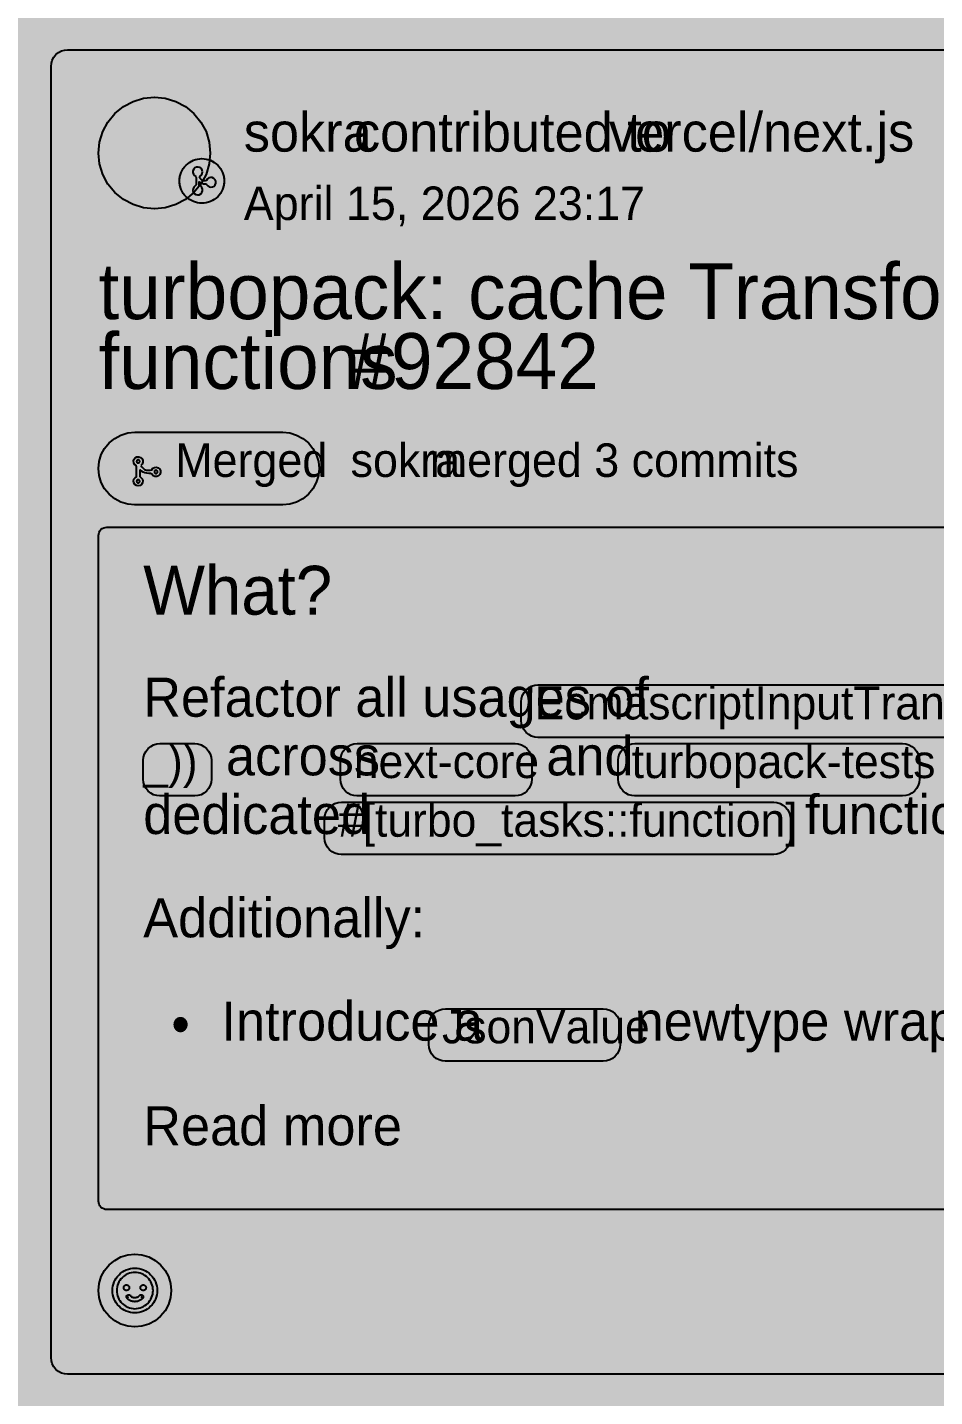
# Model space of a CAD drawing. Extents: x 0 to 2255, y 1 to 8699.
# Drawn here: x 335.5 to 660.3, y 4122.6 to 4613 of the extents above; entities that cross this region are included whole.
import ezdxf

# ---------------------------------------------------------------- set-up
doc = ezdxf.new("R2010")
doc.units = 0

msp = doc.modelspace()

# ---------------------------------------------------------------- hatches: boundary and pattern name
at = {"true_color": 0x0d1117}
for points in [[(0, 8699), (1280, 8699), (1280, 0.77), (0, 0.77)], [(0, 8635), (1280, 8635), (1280, 0.77), (0, 0.77)], [(350, 4604.97), (998.03, 4604.97), (998.03, 4604.97), (999.2, 4604.85), (1000.33, 4604.51), (1001.37, 4603.96), (1002.28, 4603.21), (1003.02, 4602.3), (1003.58, 4601.26), (1003.92, 4600.14), (1004.03, 4598.97), (1004.03, 4136.58), (1004.03, 4136.58), (1003.92, 4135.41), (1003.58, 4134.29), (1003.02, 4133.25), (1002.28, 4132.34), (1001.37, 4131.59), (1000.33, 4131.04), (999.2, 4130.7), (998.03, 4130.58), (350, 4130.58), (350, 4130.58), (348.83, 4130.7), (347.7, 4131.04), (346.67, 4131.59), (345.76, 4132.34), (345.01, 4133.25), (344.46, 4134.29), (344.12, 4135.41), (344, 4136.58), (344, 4598.97), (344, 4598.97), (344.12, 4600.14), (344.46, 4601.26), (345.01, 4602.3), (345.76, 4603.21), (346.67, 4603.96), (347.7, 4604.51), (348.83, 4604.85), (350, 4604.97)], [(398, 4565.97), (398, 4565.97), (398, 4565.97), (399.56, 4565.81), (401.06, 4565.36), (402.44, 4564.62), (403.66, 4563.62), (404.65, 4562.41), (405.39, 4561.03), (405.85, 4559.53), (406, 4557.97), (406, 4557.97), (406, 4557.97), (405.85, 4556.41), (405.39, 4554.91), (404.65, 4553.52), (403.66, 4552.31), (402.44, 4551.32), (401.06, 4550.58), (399.56, 4550.12), (398, 4549.97), (398, 4549.97), (398, 4549.97), (396.44, 4550.12), (394.94, 4550.58), (393.56, 4551.32), (392.34, 4552.31), (391.35, 4553.52), (390.61, 4554.91), (390.15, 4556.41), (390, 4557.97), (390, 4557.97), (390, 4557.97), (390.15, 4559.53), (390.61, 4561.03), (391.35, 4562.41), (392.34, 4563.62), (393.56, 4564.62), (394.94, 4565.36), (396.44, 4565.81), (398, 4565.97)]]:
    msp.add_hatch(color=256, dxfattribs=at).paths.add_polyline_path(points, flags=0)
at = {"true_color": 0x010409}
msp.add_hatch(color=256, dxfattribs=at).paths.add_polyline_path([(0, 8635), (1280, 8635), (1280, 0.77), (0, 0.77)], flags=0)
at = {"true_color": 0xffffff}
msp.add_hatch(color=256, dxfattribs=at).paths.add_polyline_path([(381, 4587.97), (381, 4587.97), (381, 4587.97), (384.9, 4587.58), (388.65, 4586.44), (392.11, 4584.6), (395.14, 4582.11), (397.63, 4579.08), (399.48, 4575.62), (400.62, 4571.87), (401, 4567.97), (401, 4567.97), (401, 4567.97), (400.62, 4564.06), (399.48, 4560.31), (397.63, 4556.86), (395.14, 4553.82), (392.11, 4551.34), (388.65, 4549.49), (384.9, 4548.35), (381, 4547.97), (381, 4547.97), (381, 4547.97), (377.1, 4548.35), (373.35, 4549.49), (369.89, 4551.34), (366.86, 4553.82), (364.37, 4556.86), (362.52, 4560.31), (361.38, 4564.06), (361, 4567.97), (361, 4567.97), (361, 4567.97), (361.38, 4571.87), (362.52, 4575.62), (364.37, 4579.08), (366.86, 4582.11), (369.89, 4584.6), (373.35, 4586.44), (377.1, 4587.58), (381, 4587.97)], flags=0)
at = {"true_color": 0xab7df8}
h = msp.add_hatch(color=256, dxfattribs=at)
h.paths.add_polyline_path([(398, 4549.97), (397.22, 4550), (396.44, 4550.12), (395.68, 4550.31), (394.94, 4550.57), (394.23, 4550.91), (393.56, 4551.31), (392.92, 4551.78), (392.34, 4552.31), (391.82, 4552.89), (391.35, 4553.52), (390.94, 4554.2), (390.61, 4554.9), (390.34, 4555.64), (390.15, 4556.41), (390.04, 4557.18), (390, 4557.97), (390.04, 4558.75), (390.15, 4559.53), (390.34, 4560.29), (390.61, 4561.03), (390.94, 4561.74), (391.35, 4562.41), (391.82, 4563.04), (392.34, 4563.62), (392.92, 4564.15), (393.56, 4564.62), (394.23, 4565.02), (394.94, 4565.36), (395.68, 4565.62), (396.44, 4565.81), (397.22, 4565.93), (398, 4565.97), (398.78, 4565.93), (399.56, 4565.81), (400.32, 4565.62), (401.06, 4565.36), (401.77, 4565.02), (402.44, 4564.62), (403.08, 4564.15), (403.66, 4563.62), (404.18, 4563.04), (404.65, 4562.41), (405.06, 4561.74), (405.39, 4561.03), (405.66, 4560.29), (405.85, 4559.53), (405.96, 4558.75), (406, 4557.97), (405.96, 4557.18), (405.85, 4556.41), (405.66, 4555.64), (405.39, 4554.9), (405.06, 4554.2), (404.65, 4553.52), (404.18, 4552.89), (403.66, 4552.31), (403.08, 4551.78), (402.44, 4551.31), (401.77, 4550.91), (401.06, 4550.57), (400.32, 4550.31), (399.56, 4550.12), (398.78, 4550), (398, 4549.97)], flags=0)
h.paths.add_polyline_path([(398.25, 4561.22), (398.14, 4561.84), (397.81, 4562.37), (397.32, 4562.76), (396.72, 4562.95), (396.09, 4562.92), (395.52, 4562.66), (395.07, 4562.22), (394.81, 4561.65), (394.76, 4561.03), (394.94, 4560.42), (395.32, 4559.92), (395.85, 4559.59), (396, 4559.06), (396, 4558.43), (396, 4557.8), (396, 4557.17), (396, 4556.54), (395.56, 4556.19), (395.1, 4555.76), (394.82, 4555.2), (394.76, 4554.57), (394.92, 4553.97), (395.29, 4553.46), (395.81, 4553.11), (396.42, 4552.97), (397.04, 4553.05), (397.6, 4553.35), (398.01, 4553.83), (398.22, 4554.42), (398.22, 4555.05), (397.99, 4555.63), (397.57, 4556.1), (397.01, 4556.39), (397, 4557.01), (397, 4557.64), (397.44, 4557.41), (398.01, 4557.14), (398.62, 4556.99), (399.25, 4556.97), (399.69, 4556.68), (400.07, 4556.18), (400.6, 4555.84), (401.21, 4555.72), (401.83, 4555.82), (402.38, 4556.13), (402.78, 4556.62), (402.98, 4557.21), (402.96, 4557.84), (402.72, 4558.42), (402.29, 4558.88), (401.72, 4559.15), (401.1, 4559.21), (400.49, 4559.04), (399.98, 4558.67), (399.64, 4558.15), (399.13, 4557.97), (398.51, 4558.03), (397.93, 4558.28), (397.46, 4558.69), (397.14, 4559.24), (397.32, 4559.67), (397.81, 4560.06), (398.14, 4560.6), (398.25, 4561.22)], flags=0)
at = {"true_color": 0x8957e5}
msp.add_hatch(color=256, dxfattribs=at).paths.add_polyline_path([(374, 4467.97), (426.93, 4467.97), (426.93, 4467.97), (429.47, 4467.72), (431.91, 4466.98), (434.16, 4465.78), (436.13, 4464.16), (437.74, 4462.19), (438.94, 4459.94), (439.68, 4457.5), (439.93, 4454.97), (439.93, 4454.97), (439.93, 4454.97), (439.68, 4452.43), (438.94, 4449.99), (437.74, 4447.74), (436.13, 4445.77), (434.16, 4444.16), (431.91, 4442.96), (429.47, 4442.22), (426.93, 4441.97), (374, 4441.97), (374, 4441.97), (371.46, 4442.22), (369.03, 4442.96), (366.78, 4444.16), (364.81, 4445.77), (363.19, 4447.74), (361.99, 4449.99), (361.25, 4452.43), (361, 4454.97), (361, 4454.97), (361, 4454.97), (361.25, 4457.5), (361.99, 4459.94), (363.19, 4462.19), (364.81, 4464.16), (366.78, 4465.78), (369.03, 4466.98), (371.46, 4467.72), (374, 4467.97)], flags=0)
at = {"true_color": 0xffffff}
h = msp.add_hatch(color=256, dxfattribs=at)
h.paths.add_polyline_path([(376.09, 4456.1), (376.46, 4455.53), (376.94, 4455.05), (377.51, 4454.68), (378.15, 4454.44), (378.83, 4454.34), (379.51, 4454.34), (380.06, 4454.55), (380.48, 4455.08), (381.08, 4455.4), (381.76, 4455.46), (382.4, 4455.24), (382.91, 4454.79), (383.2, 4454.18), (383.23, 4453.5), (382.98, 4452.87), (382.51, 4452.38), (381.88, 4452.12), (381.2, 4452.13), (380.58, 4452.4), (380.12, 4452.9), (379.64, 4453.22), (378.95, 4453.22), (378.27, 4453.27), (377.61, 4453.43), (376.98, 4453.69), (376.4, 4454.04), (375.88, 4454.49), (375.75, 4454.13), (375.75, 4453.44), (375.75, 4452.76), (375.75, 4452.08), (376.27, 4451.7), (376.69, 4451.17), (376.87, 4450.51), (376.78, 4449.84), (376.43, 4449.26), (375.87, 4448.86), (375.21, 4448.72), (374.54, 4448.85), (373.98, 4449.23), (373.61, 4449.8), (373.5, 4450.47), (373.66, 4451.13), (374.07, 4451.67), (374.62, 4452.03), (374.62, 4452.71), (374.62, 4453.4), (374.62, 4454.08), (374.62, 4454.76), (374.62, 4455.45), (374.45, 4456.01), (373.91, 4456.43), (373.58, 4457.02), (373.51, 4457.7), (373.71, 4458.34), (374.15, 4458.86), (374.76, 4459.16), (375.44, 4459.2), (376.08, 4458.96), (376.57, 4458.5), (376.84, 4457.88), (376.84, 4457.2), (376.58, 4456.57), (376.09, 4456.1)], flags=0)
h.paths.add_polyline_path([(375.19, 4449.84), (375.24, 4449.84), (375.3, 4449.85), (375.35, 4449.87), (375.4, 4449.88), (375.45, 4449.91), (375.5, 4449.94), (375.54, 4449.97), (375.59, 4450.01), (375.62, 4450.05), (375.66, 4450.09), (375.68, 4450.14), (375.71, 4450.19), (375.73, 4450.24), (375.74, 4450.29), (375.75, 4450.35), (375.75, 4450.4), (375.75, 4450.46), (375.74, 4450.51), (375.73, 4450.57), (375.71, 4450.62), (375.68, 4450.67), (375.66, 4450.72), (375.62, 4450.76), (375.59, 4450.8), (375.54, 4450.84), (375.5, 4450.87), (375.45, 4450.9), (375.4, 4450.92), (375.35, 4450.94), (375.3, 4450.96), (375.24, 4450.96), (375.19, 4450.97), (375.13, 4450.96), (375.08, 4450.96), (375.02, 4450.94), (374.97, 4450.92), (374.92, 4450.9), (374.88, 4450.87), (374.83, 4450.84), (374.79, 4450.8), (374.75, 4450.76), (374.72, 4450.72), (374.69, 4450.67), (374.67, 4450.62), (374.65, 4450.57), (374.64, 4450.51), (374.63, 4450.46), (374.62, 4450.4), (374.63, 4450.35), (374.64, 4450.29), (374.65, 4450.24), (374.67, 4450.19), (374.69, 4450.14), (374.72, 4450.09), (374.75, 4450.05), (374.79, 4450.01), (374.83, 4449.97), (374.88, 4449.94), (374.92, 4449.91), (374.97, 4449.88), (375.02, 4449.87), (375.08, 4449.85), (375.13, 4449.84), (375.19, 4449.84)], flags=0)
h.paths.add_polyline_path([(381.56, 4453.22), (381.62, 4453.22), (381.67, 4453.23), (381.73, 4453.24), (381.78, 4453.26), (381.83, 4453.28), (381.87, 4453.31), (381.92, 4453.34), (381.96, 4453.38), (382, 4453.42), (382.03, 4453.47), (382.06, 4453.51), (382.08, 4453.56), (382.1, 4453.62), (382.11, 4453.67), (382.12, 4453.72), (382.12, 4453.78), (382.12, 4453.83), (382.11, 4453.89), (382.1, 4453.94), (382.08, 4453.99), (382.06, 4454.04), (382.03, 4454.09), (382, 4454.14), (381.96, 4454.18), (381.92, 4454.21), (381.87, 4454.25), (381.83, 4454.28), (381.78, 4454.3), (381.73, 4454.32), (381.67, 4454.33), (381.62, 4454.34), (381.56, 4454.34), (381.51, 4454.34), (381.45, 4454.33), (381.4, 4454.32), (381.35, 4454.3), (381.3, 4454.28), (381.25, 4454.25), (381.21, 4454.21), (381.16, 4454.18), (381.13, 4454.14), (381.09, 4454.09), (381.07, 4454.04), (381.04, 4453.99), (381.02, 4453.94), (381.01, 4453.89), (381, 4453.83), (381, 4453.78), (381, 4453.72), (381.01, 4453.67), (381.02, 4453.62), (381.04, 4453.56), (381.07, 4453.51), (381.09, 4453.47), (381.13, 4453.42), (381.16, 4453.38), (381.21, 4453.34), (381.25, 4453.31), (381.3, 4453.28), (381.35, 4453.26), (381.4, 4453.24), (381.45, 4453.23), (381.51, 4453.22), (381.56, 4453.22)], flags=0)
h.paths.add_polyline_path([(375.75, 4457.53), (375.75, 4457.58), (375.74, 4457.64), (375.73, 4457.69), (375.71, 4457.74), (375.68, 4457.79), (375.65, 4457.84), (375.62, 4457.89), (375.58, 4457.93), (375.54, 4457.96), (375.5, 4458), (375.45, 4458.02), (375.4, 4458.05), (375.35, 4458.07), (375.3, 4458.08), (375.24, 4458.09), (375.19, 4458.09), (375.13, 4458.09), (375.08, 4458.08), (375.02, 4458.07), (374.97, 4458.05), (374.92, 4458.02), (374.87, 4457.99), (374.83, 4457.96), (374.79, 4457.92), (374.75, 4457.88), (374.72, 4457.84), (374.69, 4457.79), (374.67, 4457.74), (374.65, 4457.69), (374.64, 4457.64), (374.63, 4457.58), (374.62, 4457.53), (374.63, 4457.47), (374.64, 4457.42), (374.65, 4457.36), (374.67, 4457.31), (374.69, 4457.26), (374.72, 4457.21), (374.75, 4457.17), (374.79, 4457.13), (374.83, 4457.09), (374.88, 4457.06), (374.92, 4457.03), (374.97, 4457.01), (375.03, 4456.99), (375.08, 4456.98), (375.13, 4456.97), (375.19, 4456.97), (375.24, 4456.97), (375.3, 4456.98), (375.35, 4456.99), (375.4, 4457.01), (375.45, 4457.03), (375.5, 4457.06), (375.55, 4457.09), (375.59, 4457.13), (375.62, 4457.17), (375.66, 4457.22), (375.68, 4457.26), (375.71, 4457.31), (375.73, 4457.37), (375.74, 4457.42), (375.75, 4457.47), (375.75, 4457.53)], flags=0)
at = {"true_color": 0x151b23}
for points in [[(364, 4433.97), (984.03, 4433.97), (984.03, 4433.97), (984.62, 4433.91), (985.18, 4433.74), (985.7, 4433.46), (986.15, 4433.09), (986.53, 4432.63), (986.8, 4432.11), (986.98, 4431.55), (987.03, 4430.97), (987.03, 4192.58), (987.03, 4192.58), (986.98, 4192), (986.8, 4191.44), (986.53, 4190.92), (986.15, 4190.46), (985.7, 4190.09), (985.18, 4189.81), (984.62, 4189.64), (984.03, 4189.58), (364, 4189.58), (364, 4189.58), (363.41, 4189.64), (362.85, 4189.81), (362.33, 4190.09), (361.88, 4190.46), (361.51, 4190.92), (361.23, 4191.44), (361.06, 4192), (361, 4192.58), (361, 4430.97), (361, 4430.97), (361.06, 4431.55), (361.23, 4432.11), (361.51, 4432.63), (361.88, 4433.09), (362.33, 4433.46), (362.85, 4433.74), (363.41, 4433.91), (364, 4433.97)], [(374, 4173.58), (374, 4173.58), (374, 4173.58), (376.54, 4173.33), (378.97, 4172.59), (381.22, 4171.39), (383.19, 4169.78), (384.81, 4167.81), (386.01, 4165.56), (386.75, 4163.12), (387, 4160.58), (387, 4160.58), (387, 4160.58), (386.75, 4158.05), (386.01, 4155.61), (384.81, 4153.36), (383.19, 4151.39), (381.22, 4149.77), (378.97, 4148.57), (376.54, 4147.83), (374, 4147.58), (374, 4147.58), (374, 4147.58), (371.46, 4147.83), (369.03, 4148.57), (366.78, 4149.77), (364.81, 4151.39), (363.19, 4153.36), (361.99, 4155.61), (361.25, 4158.05), (361, 4160.58), (361, 4160.58), (361, 4160.58), (361.25, 4163.12), (361.99, 4165.56), (363.19, 4167.81), (364.81, 4169.78), (366.78, 4171.39), (369.03, 4172.59), (371.46, 4173.33), (374, 4173.58)]]:
    msp.add_hatch(color=256, dxfattribs=at).paths.add_polyline_path(points, flags=0)
at = {"true_color": 0x656c76}
for points in [[(518.33, 4377.47), (949.95, 4377.47), (949.95, 4377.47), (951.12, 4377.35), (952.25, 4377.01), (953.28, 4376.46), (954.19, 4375.71), (954.94, 4374.8), (955.49, 4373.76), (955.83, 4372.64), (955.95, 4371.47), (955.95, 4364.7), (955.95, 4364.7), (955.83, 4363.53), (955.49, 4362.4), (954.94, 4361.37), (954.19, 4360.46), (953.28, 4359.71), (952.25, 4359.16), (951.12, 4358.82), (949.95, 4358.7), (518.33, 4358.7), (518.33, 4358.7), (517.16, 4358.82), (516.04, 4359.16), (515, 4359.71), (514.09, 4360.46), (513.34, 4361.37), (512.79, 4362.4), (512.45, 4363.53), (512.33, 4364.7), (512.33, 4371.47), (512.33, 4371.47), (512.45, 4372.64), (512.79, 4373.76), (513.34, 4374.8), (514.09, 4375.71), (515, 4376.46), (516.04, 4377.01), (517.16, 4377.35), (518.33, 4377.47)], [(383, 4356.47), (395.42, 4356.47), (395.42, 4356.47), (396.59, 4356.35), (397.71, 4356.01), (398.75, 4355.46), (399.66, 4354.71), (400.41, 4353.8), (400.96, 4352.76), (401.3, 4351.64), (401.42, 4350.47), (401.42, 4343.7), (401.42, 4343.7), (401.3, 4342.53), (400.96, 4341.4), (400.41, 4340.37), (399.66, 4339.46), (398.75, 4338.71), (397.71, 4338.16), (396.59, 4337.82), (395.42, 4337.7), (383, 4337.7), (383, 4337.7), (381.83, 4337.82), (380.7, 4338.16), (379.67, 4338.71), (378.76, 4339.46), (378.01, 4340.37), (377.46, 4341.4), (377.12, 4342.53), (377, 4343.7), (377, 4350.47), (377, 4350.47), (377.12, 4351.64), (377.46, 4352.76), (378.01, 4353.8), (378.76, 4354.71), (379.67, 4355.46), (380.7, 4356.01), (381.83, 4356.35), (383, 4356.47)], [(453.6, 4356.47), (510.08, 4356.47), (510.08, 4356.47), (511.25, 4356.35), (512.38, 4356.01), (513.42, 4355.46), (514.33, 4354.71), (515.07, 4353.8), (515.63, 4352.76), (515.97, 4351.64), (516.08, 4350.47), (516.08, 4343.7), (516.08, 4343.7), (515.97, 4342.53), (515.63, 4341.4), (515.07, 4340.37), (514.33, 4339.46), (513.42, 4338.71), (512.38, 4338.16), (511.25, 4337.82), (510.08, 4337.7), (453.6, 4337.7), (453.6, 4337.7), (452.43, 4337.82), (451.3, 4338.16), (450.27, 4338.71), (449.36, 4339.46), (448.61, 4340.37), (448.06, 4341.4), (447.72, 4342.53), (447.6, 4343.7), (447.6, 4350.47), (447.6, 4350.47), (447.72, 4351.64), (448.06, 4352.76), (448.61, 4353.8), (449.36, 4354.71), (450.27, 4355.46), (451.3, 4356.01), (452.43, 4356.35), (453.6, 4356.47)], [(553.03, 4356.47), (648.82, 4356.47), (648.82, 4356.47), (649.99, 4356.35), (651.11, 4356.01), (652.15, 4355.46), (653.06, 4354.71), (653.81, 4353.8), (654.36, 4352.76), (654.7, 4351.64), (654.82, 4350.47), (654.82, 4343.7), (654.82, 4343.7), (654.7, 4342.53), (654.36, 4341.4), (653.81, 4340.37), (653.06, 4339.46), (652.15, 4338.71), (651.11, 4338.16), (649.99, 4337.82), (648.82, 4337.7), (553.03, 4337.7), (553.03, 4337.7), (551.86, 4337.82), (550.74, 4338.16), (549.7, 4338.71), (548.79, 4339.46), (548.04, 4340.37), (547.49, 4341.4), (547.15, 4342.53), (547.03, 4343.7), (547.03, 4350.47), (547.03, 4350.47), (547.15, 4351.64), (547.49, 4352.76), (548.04, 4353.8), (548.79, 4354.71), (549.7, 4355.46), (550.74, 4356.01), (551.86, 4356.35), (553.03, 4356.47)], [(447.93, 4335.47), (602.67, 4335.47), (602.67, 4335.47), (603.84, 4335.35), (604.96, 4335.01), (606, 4334.46), (606.91, 4333.71), (607.66, 4332.8), (608.21, 4331.76), (608.55, 4330.64), (608.67, 4329.47), (608.67, 4322.7), (608.67, 4322.7), (608.55, 4321.53), (608.21, 4320.4), (607.66, 4319.37), (606.91, 4318.46), (606, 4317.71), (604.96, 4317.16), (603.84, 4316.82), (602.67, 4316.7), (447.93, 4316.7), (447.93, 4316.7), (446.76, 4316.82), (445.64, 4317.16), (444.6, 4317.71), (443.69, 4318.46), (442.94, 4319.37), (442.39, 4320.4), (442.05, 4321.53), (441.93, 4322.7), (441.93, 4329.47), (441.93, 4329.47), (442.05, 4330.64), (442.39, 4331.76), (442.94, 4332.8), (443.69, 4333.71), (444.6, 4334.46), (445.64, 4335.01), (446.76, 4335.35), (447.93, 4335.47)], [(485.2, 4261.47), (541.68, 4261.47), (541.68, 4261.47), (542.85, 4261.35), (543.98, 4261.01), (545.02, 4260.46), (545.93, 4259.71), (546.67, 4258.8), (547.23, 4257.76), (547.57, 4256.64), (547.68, 4255.47), (547.68, 4248.7), (547.68, 4248.7), (547.57, 4247.53), (547.23, 4246.4), (546.67, 4245.37), (545.93, 4244.46), (545.02, 4243.71), (543.98, 4243.16), (542.85, 4242.82), (541.68, 4242.7), (485.2, 4242.7), (485.2, 4242.7), (484.03, 4242.82), (482.9, 4243.16), (481.87, 4243.71), (480.96, 4244.46), (480.21, 4245.37), (479.66, 4246.4), (479.32, 4247.53), (479.2, 4248.7), (479.2, 4255.47), (479.2, 4255.47), (479.32, 4256.64), (479.66, 4257.76), (480.21, 4258.8), (480.96, 4259.71), (481.87, 4260.46), (482.9, 4261.01), (484.03, 4261.35), (485.2, 4261.47)]]:
    msp.add_hatch(color=256, dxfattribs=at).paths.add_polyline_path(points, flags=0)
at = {"true_color": 0x9198a1}
h = msp.add_hatch(color=256, dxfattribs=at)
h.paths.add_polyline_path([(374, 4168.58), (374.78, 4168.55), (375.56, 4168.43), (376.32, 4168.24), (377.06, 4167.98), (377.77, 4167.64), (378.44, 4167.24), (379.08, 4166.77), (379.66, 4166.24), (380.18, 4165.66), (380.65, 4165.03), (381.06, 4164.36), (381.39, 4163.65), (381.66, 4162.91), (381.85, 4162.14), (381.96, 4161.37), (382, 4160.58), (381.96, 4159.8), (381.85, 4159.02), (381.66, 4158.26), (381.39, 4157.52), (381.06, 4156.81), (380.65, 4156.14), (380.18, 4155.51), (379.66, 4154.93), (379.08, 4154.4), (378.44, 4153.93), (377.77, 4153.53), (377.06, 4153.19), (376.32, 4152.93), (375.56, 4152.74), (374.78, 4152.62), (374, 4152.58), (373.22, 4152.62), (372.44, 4152.74), (371.68, 4152.93), (370.94, 4153.19), (370.23, 4153.53), (369.56, 4153.93), (368.92, 4154.4), (368.34, 4154.93), (367.82, 4155.51), (367.35, 4156.14), (366.94, 4156.81), (366.61, 4157.52), (366.34, 4158.26), (366.15, 4159.02), (366.04, 4159.8), (366, 4160.58), (366.04, 4161.37), (366.15, 4162.14), (366.34, 4162.91), (366.61, 4163.65), (366.94, 4164.36), (367.35, 4165.03), (367.82, 4165.66), (368.34, 4166.24), (368.92, 4166.77), (369.56, 4167.24), (370.23, 4167.64), (370.94, 4167.98), (371.68, 4168.24), (372.44, 4168.43), (373.22, 4168.55), (374, 4168.58)], flags=0)
h.paths.add_polyline_path([(367.5, 4160.58), (367.53, 4159.95), (367.62, 4159.32), (367.78, 4158.7), (367.99, 4158.1), (368.27, 4157.52), (368.59, 4156.97), (368.98, 4156.46), (369.4, 4155.99), (369.88, 4155.56), (370.39, 4155.18), (370.94, 4154.85), (371.51, 4154.58), (372.11, 4154.36), (372.73, 4154.21), (373.36, 4154.11), (374, 4154.08), (374.64, 4154.11), (375.27, 4154.21), (375.89, 4154.36), (376.49, 4154.58), (377.06, 4154.85), (377.61, 4155.18), (378.12, 4155.56), (378.6, 4155.99), (379.02, 4156.46), (379.41, 4156.97), (379.73, 4157.52), (380.01, 4158.1), (380.22, 4158.7), (380.38, 4159.32), (380.47, 4159.95), (380.5, 4160.58), (380.47, 4161.22), (380.38, 4161.85), (380.22, 4162.47), (380.01, 4163.07), (379.73, 4163.65), (379.41, 4164.19), (379.02, 4164.71), (378.6, 4165.18), (378.12, 4165.61), (377.61, 4165.99), (377.06, 4166.32), (376.49, 4166.59), (375.89, 4166.81), (375.27, 4166.96), (374.64, 4167.05), (374, 4167.08), (373.36, 4167.05), (372.73, 4166.96), (372.11, 4166.81), (371.51, 4166.59), (370.94, 4166.32), (370.39, 4165.99), (369.88, 4165.61), (369.4, 4165.18), (368.98, 4164.71), (368.59, 4164.19), (368.27, 4163.65), (367.99, 4163.07), (367.78, 4162.47), (367.62, 4161.85), (367.53, 4161.22), (367.5, 4160.58)], flags=0)
h.paths.add_polyline_path([(371.32, 4158.95), (371.55, 4159.06), (371.81, 4159.08), (372.05, 4159.02), (372.27, 4158.88), (372.44, 4158.68), (372.63, 4158.51), (372.84, 4158.37), (373.08, 4158.26), (373.32, 4158.17), (373.57, 4158.12), (373.82, 4158.09), (374.08, 4158.08), (374.34, 4158.1), (374.59, 4158.15), (374.84, 4158.23), (375.07, 4158.33), (375.29, 4158.46), (375.49, 4158.62), (375.67, 4158.81), (375.86, 4158.98), (376.1, 4159.07), (376.35, 4159.08), (376.6, 4159), (376.8, 4158.85), (376.94, 4158.63), (377, 4158.39), (376.97, 4158.13), (376.86, 4157.9), (376.73, 4157.74), (376.56, 4157.56), (376.36, 4157.39), (376.16, 4157.23), (375.94, 4157.1), (375.71, 4156.97), (375.48, 4156.87), (375.24, 4156.78), (374.99, 4156.7), (374.74, 4156.65), (374.49, 4156.61), (374.23, 4156.59), (373.97, 4156.58), (373.72, 4156.59), (373.46, 4156.62), (373.21, 4156.66), (372.96, 4156.72), (372.71, 4156.79), (372.47, 4156.89), (372.24, 4157), (372.01, 4157.12), (371.8, 4157.27), (371.6, 4157.42), (371.41, 4157.6), (371.23, 4157.78), (371.22, 4157.96), (371.43, 4158.11), (371.64, 4158.26), (371.65, 4158.26), (371.43, 4158.11), (371.22, 4157.97), (371.06, 4158.03), (371, 4158.28), (371.03, 4158.54), (371.14, 4158.77), (371.32, 4158.95)], flags=0)
h.paths.add_polyline_path([(378, 4161.58), (378, 4161.49), (377.98, 4161.39), (377.96, 4161.29), (377.92, 4161.2), (377.88, 4161.11), (377.83, 4161.03), (377.77, 4160.95), (377.71, 4160.88), (377.63, 4160.81), (377.56, 4160.75), (377.47, 4160.7), (377.38, 4160.66), (377.29, 4160.63), (377.2, 4160.6), (377.1, 4160.59), (377, 4160.58), (376.9, 4160.59), (376.8, 4160.6), (376.71, 4160.63), (376.62, 4160.66), (376.53, 4160.7), (376.44, 4160.75), (376.37, 4160.81), (376.29, 4160.88), (376.23, 4160.95), (376.17, 4161.03), (376.12, 4161.11), (376.08, 4161.2), (376.04, 4161.29), (376.02, 4161.39), (376, 4161.49), (376, 4161.58), (376, 4161.68), (376.02, 4161.78), (376.04, 4161.87), (376.08, 4161.97), (376.12, 4162.05), (376.17, 4162.14), (376.23, 4162.22), (376.29, 4162.29), (376.37, 4162.36), (376.44, 4162.41), (376.53, 4162.47), (376.62, 4162.51), (376.71, 4162.54), (376.8, 4162.56), (376.9, 4162.58), (377, 4162.58), (377.1, 4162.58), (377.2, 4162.56), (377.29, 4162.54), (377.38, 4162.51), (377.47, 4162.47), (377.56, 4162.41), (377.63, 4162.36), (377.71, 4162.29), (377.77, 4162.22), (377.83, 4162.14), (377.88, 4162.05), (377.92, 4161.97), (377.96, 4161.87), (377.98, 4161.78), (378, 4161.68), (378, 4161.58)], flags=0)
h.paths.add_polyline_path([(371, 4160.58), (370.9, 4160.59), (370.8, 4160.6), (370.71, 4160.63), (370.62, 4160.66), (370.53, 4160.7), (370.44, 4160.75), (370.37, 4160.81), (370.29, 4160.88), (370.23, 4160.95), (370.17, 4161.03), (370.12, 4161.11), (370.08, 4161.2), (370.04, 4161.29), (370.02, 4161.39), (370, 4161.49), (370, 4161.58), (370, 4161.68), (370.02, 4161.78), (370.04, 4161.87), (370.08, 4161.97), (370.12, 4162.05), (370.17, 4162.14), (370.23, 4162.22), (370.29, 4162.29), (370.37, 4162.36), (370.44, 4162.41), (370.53, 4162.47), (370.62, 4162.51), (370.71, 4162.54), (370.8, 4162.56), (370.9, 4162.58), (371, 4162.58), (371.1, 4162.58), (371.2, 4162.56), (371.29, 4162.54), (371.38, 4162.51), (371.47, 4162.47), (371.56, 4162.41), (371.63, 4162.36), (371.71, 4162.29), (371.77, 4162.22), (371.83, 4162.14), (371.88, 4162.05), (371.92, 4161.97), (371.96, 4161.87), (371.98, 4161.78), (372, 4161.68), (372, 4161.58), (372, 4161.49), (371.98, 4161.39), (371.96, 4161.29), (371.92, 4161.2), (371.88, 4161.11), (371.83, 4161.03), (371.77, 4160.95), (371.71, 4160.88), (371.63, 4160.81), (371.56, 4160.75), (371.47, 4160.7), (371.38, 4160.66), (371.29, 4160.63), (371.2, 4160.6), (371.1, 4160.59), (371, 4160.58)], flags=0)
h.paths.add_polyline_path([(376.25, 4158.33), (376.27, 4158.32), (376.29, 4158.31), (376.31, 4158.29), (376.32, 4158.28), (376.34, 4158.27), (376.36, 4158.26), (376.38, 4158.24), (376.4, 4158.23), (376.42, 4158.22), (376.44, 4158.2), (376.45, 4158.19), (376.47, 4158.18), (376.49, 4158.16), (376.51, 4158.15), (376.53, 4158.14), (376.55, 4158.13), (376.56, 4158.11), (376.58, 4158.1), (376.6, 4158.09), (376.62, 4158.07), (376.64, 4158.06), (376.66, 4158.05), (376.68, 4158.03), (376.69, 4158.02), (376.71, 4158.01), (376.73, 4158), (376.75, 4157.98), (376.77, 4157.97), (376.79, 4157.96), (376.8, 4157.94), (376.82, 4157.93), (376.84, 4157.92), (376.82, 4157.93), (376.8, 4157.94), (376.79, 4157.96), (376.77, 4157.97), (376.75, 4157.98), (376.73, 4158), (376.71, 4158.01), (376.69, 4158.02), (376.68, 4158.03), (376.66, 4158.05), (376.64, 4158.06), (376.62, 4158.07), (376.6, 4158.09), (376.58, 4158.1), (376.56, 4158.11), (376.55, 4158.13), (376.53, 4158.14), (376.51, 4158.15), (376.49, 4158.16), (376.47, 4158.18), (376.45, 4158.19), (376.44, 4158.2), (376.42, 4158.22), (376.4, 4158.23), (376.38, 4158.24), (376.36, 4158.26), (376.34, 4158.27), (376.32, 4158.28), (376.31, 4158.29), (376.29, 4158.31), (376.27, 4158.32), (376.25, 4158.33)], flags=0)

# ---------------------------------------------------------------- linework, layer by layer
at = {"true_color": 0x3d444d}
msp.add_lwpolyline([(998.03, 4130.58), (350, 4130.58), (350, 4130.58), (348.83, 4130.7), (347.7, 4131.04), (346.67, 4131.59), (345.76, 4132.34), (345.01, 4133.25), (344.46, 4134.29), (344.12, 4135.41), (344, 4136.58), (344, 4598.97), (344, 4598.97), (344.12, 4600.14), (344.46, 4601.26), (345.01, 4602.3), (345.76, 4603.21), (346.67, 4603.96), (347.7, 4604.51), (348.83, 4604.85), (350, 4604.97), (350, 4604.97), (998.03, 4604.97)], dxfattribs=at)
at = {"true_color": 0x010409}
msp.add_lwpolyline([(381, 4587.97), (381, 4587.97), (381, 4587.97), (384.9, 4587.58), (388.65, 4586.44), (392.11, 4584.6), (395.14, 4582.11), (397.63, 4579.08), (399.48, 4575.62), (400.62, 4571.87), (401, 4567.97), (401, 4567.97), (401, 4567.97), (400.62, 4564.06), (399.48, 4560.31), (397.63, 4556.86), (395.14, 4553.82), (392.11, 4551.34), (388.65, 4549.49), (384.9, 4548.35), (381, 4547.97), (381, 4547.97), (381, 4547.97), (377.1, 4548.35), (373.35, 4549.49), (369.89, 4551.34), (366.86, 4553.82), (364.37, 4556.86), (362.52, 4560.31), (361.38, 4564.06), (361, 4567.97), (361, 4567.97), (361, 4567.97), (361.38, 4571.87), (362.52, 4575.62), (364.37, 4579.08), (366.86, 4582.11), (369.89, 4584.6), (373.35, 4586.44), (377.1, 4587.58), (381, 4587.97)], close=True, dxfattribs=at)
at = {"true_color": 0x0d1117}
msp.add_lwpolyline([(398, 4565.97), (398, 4565.97), (398, 4565.97), (399.56, 4565.81), (401.06, 4565.36), (402.44, 4564.62), (403.66, 4563.62), (404.65, 4562.41), (405.39, 4561.03), (405.85, 4559.53), (406, 4557.97), (406, 4557.97), (406, 4557.97), (405.85, 4556.41), (405.39, 4554.91), (404.65, 4553.52), (403.66, 4552.31), (402.44, 4551.32), (401.06, 4550.58), (399.56, 4550.12), (398, 4549.97), (398, 4549.97), (398, 4549.97), (396.44, 4550.12), (394.94, 4550.58), (393.56, 4551.32), (392.34, 4552.31), (391.35, 4553.52), (390.61, 4554.91), (390.15, 4556.41), (390, 4557.97), (390, 4557.97), (390, 4557.97), (390.15, 4559.53), (390.61, 4561.03), (391.35, 4562.41), (392.34, 4563.62), (393.56, 4564.62), (394.94, 4565.36), (396.44, 4565.81), (398, 4565.97)], close=True, dxfattribs=at)
at = {"true_color": 0xab7df8}
for points in [[(398, 4549.97), (397.22, 4550), (396.44, 4550.12), (395.68, 4550.31), (394.94, 4550.57), (394.23, 4550.91), (393.56, 4551.31), (392.92, 4551.78), (392.34, 4552.31), (391.82, 4552.89), (391.35, 4553.52), (390.94, 4554.2), (390.61, 4554.9), (390.34, 4555.64), (390.15, 4556.41), (390.04, 4557.18), (390, 4557.97), (390.04, 4558.75), (390.15, 4559.53), (390.34, 4560.29), (390.61, 4561.03), (390.94, 4561.74), (391.35, 4562.41), (391.82, 4563.04), (392.34, 4563.62), (392.92, 4564.15), (393.56, 4564.62), (394.23, 4565.02), (394.94, 4565.36), (395.68, 4565.62), (396.44, 4565.81), (397.22, 4565.93), (398, 4565.97), (398.78, 4565.93), (399.56, 4565.81), (400.32, 4565.62), (401.06, 4565.36), (401.77, 4565.02), (402.44, 4564.62), (403.08, 4564.15), (403.66, 4563.62), (404.18, 4563.04), (404.65, 4562.41), (405.06, 4561.74), (405.39, 4561.03), (405.66, 4560.29), (405.85, 4559.53), (405.96, 4558.75), (406, 4557.97), (405.96, 4557.18), (405.85, 4556.41), (405.66, 4555.64), (405.39, 4554.9), (405.06, 4554.2), (404.65, 4553.52), (404.18, 4552.89), (403.66, 4552.31), (403.08, 4551.78), (402.44, 4551.31), (401.77, 4550.91), (401.06, 4550.57), (400.32, 4550.31), (399.56, 4550.12), (398.78, 4550), (398, 4549.97)], [(398.25, 4561.22), (398.14, 4561.84), (397.81, 4562.37), (397.32, 4562.76), (396.72, 4562.95), (396.09, 4562.92), (395.52, 4562.66), (395.07, 4562.22), (394.81, 4561.65), (394.76, 4561.03), (394.94, 4560.42), (395.32, 4559.92), (395.85, 4559.59), (396, 4559.06), (396, 4558.43), (396, 4557.8), (396, 4557.17), (396, 4556.54), (395.56, 4556.19), (395.1, 4555.76), (394.82, 4555.2), (394.76, 4554.57), (394.92, 4553.97), (395.29, 4553.46), (395.81, 4553.11), (396.42, 4552.97), (397.04, 4553.05), (397.6, 4553.35), (398.01, 4553.83), (398.22, 4554.42), (398.22, 4555.05), (397.99, 4555.63), (397.57, 4556.1), (397.01, 4556.39), (397, 4557.01), (397, 4557.64), (397.44, 4557.41), (398.01, 4557.14), (398.62, 4556.99), (399.25, 4556.97), (399.69, 4556.68), (400.07, 4556.18), (400.6, 4555.84), (401.21, 4555.72), (401.83, 4555.82), (402.38, 4556.13), (402.78, 4556.62), (402.98, 4557.21), (402.96, 4557.84), (402.72, 4558.42), (402.29, 4558.88), (401.72, 4559.15), (401.1, 4559.21), (400.49, 4559.04), (399.98, 4558.67), (399.64, 4558.15), (399.13, 4557.97), (398.51, 4558.03), (397.93, 4558.28), (397.46, 4558.69), (397.14, 4559.24), (397.32, 4559.67), (397.81, 4560.06), (398.14, 4560.6), (398.25, 4561.22)]]:
    msp.add_lwpolyline(points, close=True, dxfattribs=at)
at = {"true_color": 0x8957e5}
msp.add_lwpolyline([(374, 4467.97), (426.93, 4467.97), (426.93, 4467.97), (429.47, 4467.72), (431.91, 4466.98), (434.16, 4465.78), (436.13, 4464.16), (437.74, 4462.19), (438.94, 4459.94), (439.68, 4457.5), (439.93, 4454.97), (439.93, 4454.97), (439.93, 4454.97), (439.68, 4452.43), (438.94, 4449.99), (437.74, 4447.74), (436.13, 4445.77), (434.16, 4444.16), (431.91, 4442.96), (429.47, 4442.22), (426.93, 4441.97), (374, 4441.97), (374, 4441.97), (371.46, 4442.22), (369.03, 4442.96), (366.78, 4444.16), (364.81, 4445.77), (363.19, 4447.74), (361.99, 4449.99), (361.25, 4452.43), (361, 4454.97), (361, 4454.97), (361, 4454.97), (361.25, 4457.5), (361.99, 4459.94), (363.19, 4462.19), (364.81, 4464.16), (366.78, 4465.78), (369.03, 4466.98), (371.46, 4467.72), (374, 4467.97)], close=True, dxfattribs=at)
at = {"true_color": 0xffffff}
for points in [[(376.09, 4456.1), (376.46, 4455.53), (376.94, 4455.05), (377.51, 4454.68), (378.15, 4454.44), (378.83, 4454.34), (379.51, 4454.34), (380.06, 4454.55), (380.48, 4455.08), (381.08, 4455.4), (381.76, 4455.46), (382.4, 4455.24), (382.91, 4454.79), (383.2, 4454.18), (383.23, 4453.5), (382.98, 4452.87), (382.51, 4452.38), (381.88, 4452.12), (381.2, 4452.13), (380.58, 4452.4), (380.12, 4452.9), (379.64, 4453.22), (378.95, 4453.22), (378.27, 4453.27), (377.61, 4453.43), (376.98, 4453.69), (376.4, 4454.04), (375.88, 4454.49), (375.75, 4454.13), (375.75, 4453.44), (375.75, 4452.76), (375.75, 4452.08), (376.27, 4451.7), (376.69, 4451.17), (376.87, 4450.51), (376.78, 4449.84), (376.43, 4449.26), (375.87, 4448.86), (375.21, 4448.72), (374.54, 4448.85), (373.98, 4449.23), (373.61, 4449.8), (373.5, 4450.47), (373.66, 4451.13), (374.07, 4451.67), (374.62, 4452.03), (374.62, 4452.71), (374.62, 4453.4), (374.62, 4454.08), (374.62, 4454.76), (374.62, 4455.45), (374.45, 4456.01), (373.91, 4456.43), (373.58, 4457.02), (373.51, 4457.7), (373.71, 4458.34), (374.15, 4458.86), (374.76, 4459.16), (375.44, 4459.2), (376.08, 4458.96), (376.57, 4458.5), (376.84, 4457.88), (376.84, 4457.2), (376.58, 4456.57), (376.09, 4456.1)], [(375.75, 4457.53), (375.75, 4457.58), (375.74, 4457.64), (375.73, 4457.69), (375.71, 4457.74), (375.68, 4457.79), (375.65, 4457.84), (375.62, 4457.89), (375.58, 4457.93), (375.54, 4457.96), (375.5, 4458), (375.45, 4458.02), (375.4, 4458.05), (375.35, 4458.07), (375.3, 4458.08), (375.24, 4458.09), (375.19, 4458.09), (375.13, 4458.09), (375.08, 4458.08), (375.02, 4458.07), (374.97, 4458.05), (374.92, 4458.02), (374.87, 4457.99), (374.83, 4457.96), (374.79, 4457.92), (374.75, 4457.88), (374.72, 4457.84), (374.69, 4457.79), (374.67, 4457.74), (374.65, 4457.69), (374.64, 4457.64), (374.63, 4457.58), (374.62, 4457.53), (374.63, 4457.47), (374.64, 4457.42), (374.65, 4457.36), (374.67, 4457.31), (374.69, 4457.26), (374.72, 4457.21), (374.75, 4457.17), (374.79, 4457.13), (374.83, 4457.09), (374.88, 4457.06), (374.92, 4457.03), (374.97, 4457.01), (375.03, 4456.99), (375.08, 4456.98), (375.13, 4456.97), (375.19, 4456.97), (375.24, 4456.97), (375.3, 4456.98), (375.35, 4456.99), (375.4, 4457.01), (375.45, 4457.03), (375.5, 4457.06), (375.55, 4457.09), (375.59, 4457.13), (375.62, 4457.17), (375.66, 4457.22), (375.68, 4457.26), (375.71, 4457.31), (375.73, 4457.37), (375.74, 4457.42), (375.75, 4457.47), (375.75, 4457.53)], [(381.56, 4453.22), (381.62, 4453.22), (381.67, 4453.23), (381.73, 4453.24), (381.78, 4453.26), (381.83, 4453.28), (381.87, 4453.31), (381.92, 4453.34), (381.96, 4453.38), (382, 4453.42), (382.03, 4453.47), (382.06, 4453.51), (382.08, 4453.56), (382.1, 4453.62), (382.11, 4453.67), (382.12, 4453.72), (382.12, 4453.78), (382.12, 4453.83), (382.11, 4453.89), (382.1, 4453.94), (382.08, 4453.99), (382.06, 4454.04), (382.03, 4454.09), (382, 4454.14), (381.96, 4454.18), (381.92, 4454.21), (381.87, 4454.25), (381.83, 4454.28), (381.78, 4454.3), (381.73, 4454.32), (381.67, 4454.33), (381.62, 4454.34), (381.56, 4454.34), (381.51, 4454.34), (381.45, 4454.33), (381.4, 4454.32), (381.35, 4454.3), (381.3, 4454.28), (381.25, 4454.25), (381.21, 4454.21), (381.16, 4454.18), (381.13, 4454.14), (381.09, 4454.09), (381.07, 4454.04), (381.04, 4453.99), (381.02, 4453.94), (381.01, 4453.89), (381, 4453.83), (381, 4453.78), (381, 4453.72), (381.01, 4453.67), (381.02, 4453.62), (381.04, 4453.56), (381.07, 4453.51), (381.09, 4453.47), (381.13, 4453.42), (381.16, 4453.38), (381.21, 4453.34), (381.25, 4453.31), (381.3, 4453.28), (381.35, 4453.26), (381.4, 4453.24), (381.45, 4453.23), (381.51, 4453.22), (381.56, 4453.22)], [(375.19, 4449.84), (375.24, 4449.84), (375.3, 4449.85), (375.35, 4449.87), (375.4, 4449.88), (375.45, 4449.91), (375.5, 4449.94), (375.54, 4449.97), (375.59, 4450.01), (375.62, 4450.05), (375.66, 4450.09), (375.68, 4450.14), (375.71, 4450.19), (375.73, 4450.24), (375.74, 4450.29), (375.75, 4450.35), (375.75, 4450.4), (375.75, 4450.46), (375.74, 4450.51), (375.73, 4450.57), (375.71, 4450.62), (375.68, 4450.67), (375.66, 4450.72), (375.62, 4450.76), (375.59, 4450.8), (375.54, 4450.84), (375.5, 4450.87), (375.45, 4450.9), (375.4, 4450.92), (375.35, 4450.94), (375.3, 4450.96), (375.24, 4450.96), (375.19, 4450.97), (375.13, 4450.96), (375.08, 4450.96), (375.02, 4450.94), (374.97, 4450.92), (374.92, 4450.9), (374.88, 4450.87), (374.83, 4450.84), (374.79, 4450.8), (374.75, 4450.76), (374.72, 4450.72), (374.69, 4450.67), (374.67, 4450.62), (374.65, 4450.57), (374.64, 4450.51), (374.63, 4450.46), (374.62, 4450.4), (374.63, 4450.35), (374.64, 4450.29), (374.65, 4450.24), (374.67, 4450.19), (374.69, 4450.14), (374.72, 4450.09), (374.75, 4450.05), (374.79, 4450.01), (374.83, 4449.97), (374.88, 4449.94), (374.92, 4449.91), (374.97, 4449.88), (375.02, 4449.87), (375.08, 4449.85), (375.13, 4449.84), (375.19, 4449.84)]]:
    msp.add_lwpolyline(points, close=True, dxfattribs=at)
at = {"true_color": 0x151b23}
msp.add_lwpolyline([(984.03, 4189.58), (364, 4189.58), (364, 4189.58), (363.41, 4189.64), (362.85, 4189.81), (362.33, 4190.09), (361.88, 4190.46), (361.51, 4190.92), (361.23, 4191.44), (361.06, 4192), (361, 4192.58), (361, 4430.97), (361, 4430.97), (361.06, 4431.55), (361.23, 4432.11), (361.51, 4432.63), (361.88, 4433.09), (362.33, 4433.46), (362.85, 4433.74), (363.41, 4433.91), (364, 4433.97), (364, 4433.97), (984.03, 4433.97)], dxfattribs=at)
at = {"true_color": 0x656c76}
msp.add_lwpolyline([(949.95, 4358.7), (518.33, 4358.7), (518.33, 4358.7), (517.16, 4358.82), (516.04, 4359.16), (515, 4359.71), (514.09, 4360.46), (513.34, 4361.37), (512.79, 4362.4), (512.45, 4363.53), (512.33, 4364.7), (512.33, 4371.47), (512.33, 4371.47), (512.45, 4372.64), (512.79, 4373.76), (513.34, 4374.8), (514.09, 4375.71), (515, 4376.46), (516.04, 4377.01), (517.16, 4377.35), (518.33, 4377.47), (518.33, 4377.47), (949.95, 4377.47)], dxfattribs=at)
for points in [[(383, 4356.47), (395.42, 4356.47), (395.42, 4356.47), (396.59, 4356.35), (397.71, 4356.01), (398.75, 4355.46), (399.66, 4354.71), (400.41, 4353.8), (400.96, 4352.76), (401.3, 4351.64), (401.42, 4350.47), (401.42, 4343.7), (401.42, 4343.7), (401.3, 4342.53), (400.96, 4341.4), (400.41, 4340.37), (399.66, 4339.46), (398.75, 4338.71), (397.71, 4338.16), (396.59, 4337.82), (395.42, 4337.7), (383, 4337.7), (383, 4337.7), (381.83, 4337.82), (380.7, 4338.16), (379.67, 4338.71), (378.76, 4339.46), (378.01, 4340.37), (377.46, 4341.4), (377.12, 4342.53), (377, 4343.7), (377, 4350.47), (377, 4350.47), (377.12, 4351.64), (377.46, 4352.76), (378.01, 4353.8), (378.76, 4354.71), (379.67, 4355.46), (380.7, 4356.01), (381.83, 4356.35), (383, 4356.47)], [(453.6, 4356.47), (510.08, 4356.47), (510.08, 4356.47), (511.25, 4356.35), (512.38, 4356.01), (513.42, 4355.46), (514.33, 4354.71), (515.07, 4353.8), (515.63, 4352.76), (515.97, 4351.64), (516.08, 4350.47), (516.08, 4343.7), (516.08, 4343.7), (515.97, 4342.53), (515.63, 4341.4), (515.07, 4340.37), (514.33, 4339.46), (513.42, 4338.71), (512.38, 4338.16), (511.25, 4337.82), (510.08, 4337.7), (453.6, 4337.7), (453.6, 4337.7), (452.43, 4337.82), (451.3, 4338.16), (450.27, 4338.71), (449.36, 4339.46), (448.61, 4340.37), (448.06, 4341.4), (447.72, 4342.53), (447.6, 4343.7), (447.6, 4350.47), (447.6, 4350.47), (447.72, 4351.64), (448.06, 4352.76), (448.61, 4353.8), (449.36, 4354.71), (450.27, 4355.46), (451.3, 4356.01), (452.43, 4356.35), (453.6, 4356.47)], [(553.03, 4356.47), (648.82, 4356.47), (648.82, 4356.47), (649.99, 4356.35), (651.11, 4356.01), (652.15, 4355.46), (653.06, 4354.71), (653.81, 4353.8), (654.36, 4352.76), (654.7, 4351.64), (654.82, 4350.47), (654.82, 4343.7), (654.82, 4343.7), (654.7, 4342.53), (654.36, 4341.4), (653.81, 4340.37), (653.06, 4339.46), (652.15, 4338.71), (651.11, 4338.16), (649.99, 4337.82), (648.82, 4337.7), (553.03, 4337.7), (553.03, 4337.7), (551.86, 4337.82), (550.74, 4338.16), (549.7, 4338.71), (548.79, 4339.46), (548.04, 4340.37), (547.49, 4341.4), (547.15, 4342.53), (547.03, 4343.7), (547.03, 4350.47), (547.03, 4350.47), (547.15, 4351.64), (547.49, 4352.76), (548.04, 4353.8), (548.79, 4354.71), (549.7, 4355.46), (550.74, 4356.01), (551.86, 4356.35), (553.03, 4356.47)], [(447.93, 4335.47), (602.67, 4335.47), (602.67, 4335.47), (603.84, 4335.35), (604.96, 4335.01), (606, 4334.46), (606.91, 4333.71), (607.66, 4332.8), (608.21, 4331.76), (608.55, 4330.64), (608.67, 4329.47), (608.67, 4322.7), (608.67, 4322.7), (608.55, 4321.53), (608.21, 4320.4), (607.66, 4319.37), (606.91, 4318.46), (606, 4317.71), (604.96, 4317.16), (603.84, 4316.82), (602.67, 4316.7), (447.93, 4316.7), (447.93, 4316.7), (446.76, 4316.82), (445.64, 4317.16), (444.6, 4317.71), (443.69, 4318.46), (442.94, 4319.37), (442.39, 4320.4), (442.05, 4321.53), (441.93, 4322.7), (441.93, 4329.47), (441.93, 4329.47), (442.05, 4330.64), (442.39, 4331.76), (442.94, 4332.8), (443.69, 4333.71), (444.6, 4334.46), (445.64, 4335.01), (446.76, 4335.35), (447.93, 4335.47)], [(485.2, 4261.47), (541.68, 4261.47), (541.68, 4261.47), (542.85, 4261.35), (543.98, 4261.01), (545.02, 4260.46), (545.93, 4259.71), (546.67, 4258.8), (547.23, 4257.76), (547.57, 4256.64), (547.68, 4255.47), (547.68, 4248.7), (547.68, 4248.7), (547.57, 4247.53), (547.23, 4246.4), (546.67, 4245.37), (545.93, 4244.46), (545.02, 4243.71), (543.98, 4243.16), (542.85, 4242.82), (541.68, 4242.7), (485.2, 4242.7), (485.2, 4242.7), (484.03, 4242.82), (482.9, 4243.16), (481.87, 4243.71), (480.96, 4244.46), (480.21, 4245.37), (479.66, 4246.4), (479.32, 4247.53), (479.2, 4248.7), (479.2, 4255.47), (479.2, 4255.47), (479.32, 4256.64), (479.66, 4257.76), (480.21, 4258.8), (480.96, 4259.71), (481.87, 4260.46), (482.9, 4261.01), (484.03, 4261.35), (485.2, 4261.47)]]:
    msp.add_lwpolyline(points, close=True, dxfattribs=at)
at = {"true_color": 0x3d444d}
msp.add_lwpolyline([(374, 4173.58), (374, 4173.58), (374, 4173.58), (376.54, 4173.33), (378.97, 4172.59), (381.22, 4171.39), (383.19, 4169.78), (384.81, 4167.81), (386.01, 4165.56), (386.75, 4163.12), (387, 4160.58), (387, 4160.58), (387, 4160.58), (386.75, 4158.05), (386.01, 4155.61), (384.81, 4153.36), (383.19, 4151.39), (381.22, 4149.77), (378.97, 4148.57), (376.54, 4147.83), (374, 4147.58), (374, 4147.58), (374, 4147.58), (371.46, 4147.83), (369.03, 4148.57), (366.78, 4149.77), (364.81, 4151.39), (363.19, 4153.36), (361.99, 4155.61), (361.25, 4158.05), (361, 4160.58), (361, 4160.58), (361, 4160.58), (361.25, 4163.12), (361.99, 4165.56), (363.19, 4167.81), (364.81, 4169.78), (366.78, 4171.39), (369.03, 4172.59), (371.46, 4173.33), (374, 4173.58)], close=True, dxfattribs=at)
at = {"true_color": 0x9198a1}
for points in [[(374, 4168.58), (374.78, 4168.55), (375.56, 4168.43), (376.32, 4168.24), (377.06, 4167.98), (377.77, 4167.64), (378.44, 4167.24), (379.08, 4166.77), (379.66, 4166.24), (380.18, 4165.66), (380.65, 4165.03), (381.06, 4164.36), (381.39, 4163.65), (381.66, 4162.91), (381.85, 4162.14), (381.96, 4161.37), (382, 4160.58), (381.96, 4159.8), (381.85, 4159.02), (381.66, 4158.26), (381.39, 4157.52), (381.06, 4156.81), (380.65, 4156.14), (380.18, 4155.51), (379.66, 4154.93), (379.08, 4154.4), (378.44, 4153.93), (377.77, 4153.53), (377.06, 4153.19), (376.32, 4152.93), (375.56, 4152.74), (374.78, 4152.62), (374, 4152.58), (373.22, 4152.62), (372.44, 4152.74), (371.68, 4152.93), (370.94, 4153.19), (370.23, 4153.53), (369.56, 4153.93), (368.92, 4154.4), (368.34, 4154.93), (367.82, 4155.51), (367.35, 4156.14), (366.94, 4156.81), (366.61, 4157.52), (366.34, 4158.26), (366.15, 4159.02), (366.04, 4159.8), (366, 4160.58), (366.04, 4161.37), (366.15, 4162.14), (366.34, 4162.91), (366.61, 4163.65), (366.94, 4164.36), (367.35, 4165.03), (367.82, 4165.66), (368.34, 4166.24), (368.92, 4166.77), (369.56, 4167.24), (370.23, 4167.64), (370.94, 4167.98), (371.68, 4168.24), (372.44, 4168.43), (373.22, 4168.55), (374, 4168.58)], [(367.5, 4160.58), (367.53, 4159.95), (367.62, 4159.32), (367.78, 4158.7), (367.99, 4158.1), (368.27, 4157.52), (368.59, 4156.97), (368.98, 4156.46), (369.4, 4155.99), (369.88, 4155.56), (370.39, 4155.18), (370.94, 4154.85), (371.51, 4154.58), (372.11, 4154.36), (372.73, 4154.21), (373.36, 4154.11), (374, 4154.08), (374.64, 4154.11), (375.27, 4154.21), (375.89, 4154.36), (376.49, 4154.58), (377.06, 4154.85), (377.61, 4155.18), (378.12, 4155.56), (378.6, 4155.99), (379.02, 4156.46), (379.41, 4156.97), (379.73, 4157.52), (380.01, 4158.1), (380.22, 4158.7), (380.38, 4159.32), (380.47, 4159.95), (380.5, 4160.58), (380.47, 4161.22), (380.38, 4161.85), (380.22, 4162.47), (380.01, 4163.07), (379.73, 4163.65), (379.41, 4164.19), (379.02, 4164.71), (378.6, 4165.18), (378.12, 4165.61), (377.61, 4165.99), (377.06, 4166.32), (376.49, 4166.59), (375.89, 4166.81), (375.27, 4166.96), (374.64, 4167.05), (374, 4167.08), (373.36, 4167.05), (372.73, 4166.96), (372.11, 4166.81), (371.51, 4166.59), (370.94, 4166.32), (370.39, 4165.99), (369.88, 4165.61), (369.4, 4165.18), (368.98, 4164.71), (368.59, 4164.19), (368.27, 4163.65), (367.99, 4163.07), (367.78, 4162.47), (367.62, 4161.85), (367.53, 4161.22), (367.5, 4160.58)], [(371, 4160.58), (370.9, 4160.59), (370.8, 4160.6), (370.71, 4160.63), (370.62, 4160.66), (370.53, 4160.7), (370.44, 4160.75), (370.37, 4160.81), (370.29, 4160.88), (370.23, 4160.95), (370.17, 4161.03), (370.12, 4161.11), (370.08, 4161.2), (370.04, 4161.29), (370.02, 4161.39), (370, 4161.49), (370, 4161.58), (370, 4161.68), (370.02, 4161.78), (370.04, 4161.87), (370.08, 4161.97), (370.12, 4162.05), (370.17, 4162.14), (370.23, 4162.22), (370.29, 4162.29), (370.37, 4162.36), (370.44, 4162.41), (370.53, 4162.47), (370.62, 4162.51), (370.71, 4162.54), (370.8, 4162.56), (370.9, 4162.58), (371, 4162.58), (371.1, 4162.58), (371.2, 4162.56), (371.29, 4162.54), (371.38, 4162.51), (371.47, 4162.47), (371.56, 4162.41), (371.63, 4162.36), (371.71, 4162.29), (371.77, 4162.22), (371.83, 4162.14), (371.88, 4162.05), (371.92, 4161.97), (371.96, 4161.87), (371.98, 4161.78), (372, 4161.68), (372, 4161.58), (372, 4161.49), (371.98, 4161.39), (371.96, 4161.29), (371.92, 4161.2), (371.88, 4161.11), (371.83, 4161.03), (371.77, 4160.95), (371.71, 4160.88), (371.63, 4160.81), (371.56, 4160.75), (371.47, 4160.7), (371.38, 4160.66), (371.29, 4160.63), (371.2, 4160.6), (371.1, 4160.59), (371, 4160.58)], [(371.32, 4158.95), (371.55, 4159.06), (371.81, 4159.08), (372.05, 4159.02), (372.27, 4158.88), (372.44, 4158.68), (372.63, 4158.51), (372.84, 4158.37), (373.08, 4158.26), (373.32, 4158.17), (373.57, 4158.12), (373.82, 4158.09), (374.08, 4158.08), (374.34, 4158.1), (374.59, 4158.15), (374.84, 4158.23), (375.07, 4158.33), (375.29, 4158.46), (375.49, 4158.62), (375.67, 4158.81), (375.86, 4158.98), (376.1, 4159.07), (376.35, 4159.08), (376.6, 4159), (376.8, 4158.85), (376.94, 4158.63), (377, 4158.39), (376.97, 4158.13), (376.86, 4157.9), (376.73, 4157.74), (376.56, 4157.56), (376.36, 4157.39), (376.16, 4157.23), (375.94, 4157.1), (375.71, 4156.97), (375.48, 4156.87), (375.24, 4156.78), (374.99, 4156.7), (374.74, 4156.65), (374.49, 4156.61), (374.23, 4156.59), (373.97, 4156.58), (373.72, 4156.59), (373.46, 4156.62), (373.21, 4156.66), (372.96, 4156.72), (372.71, 4156.79), (372.47, 4156.89), (372.24, 4157), (372.01, 4157.12), (371.8, 4157.27), (371.6, 4157.42), (371.41, 4157.6), (371.23, 4157.78), (371.22, 4157.96), (371.43, 4158.11), (371.64, 4158.26), (371.65, 4158.26), (371.43, 4158.11), (371.22, 4157.97), (371.06, 4158.03), (371, 4158.28), (371.03, 4158.54), (371.14, 4158.77), (371.32, 4158.95)], [(378, 4161.58), (378, 4161.49), (377.98, 4161.39), (377.96, 4161.29), (377.92, 4161.2), (377.88, 4161.11), (377.83, 4161.03), (377.77, 4160.95), (377.71, 4160.88), (377.63, 4160.81), (377.56, 4160.75), (377.47, 4160.7), (377.38, 4160.66), (377.29, 4160.63), (377.2, 4160.6), (377.1, 4160.59), (377, 4160.58), (376.9, 4160.59), (376.8, 4160.6), (376.71, 4160.63), (376.62, 4160.66), (376.53, 4160.7), (376.44, 4160.75), (376.37, 4160.81), (376.29, 4160.88), (376.23, 4160.95), (376.17, 4161.03), (376.12, 4161.11), (376.08, 4161.2), (376.04, 4161.29), (376.02, 4161.39), (376, 4161.49), (376, 4161.58), (376, 4161.68), (376.02, 4161.78), (376.04, 4161.87), (376.08, 4161.97), (376.12, 4162.05), (376.17, 4162.14), (376.23, 4162.22), (376.29, 4162.29), (376.37, 4162.36), (376.44, 4162.41), (376.53, 4162.47), (376.62, 4162.51), (376.71, 4162.54), (376.8, 4162.56), (376.9, 4162.58), (377, 4162.58), (377.1, 4162.58), (377.2, 4162.56), (377.29, 4162.54), (377.38, 4162.51), (377.47, 4162.47), (377.56, 4162.41), (377.63, 4162.36), (377.71, 4162.29), (377.77, 4162.22), (377.83, 4162.14), (377.88, 4162.05), (377.92, 4161.97), (377.96, 4161.87), (377.98, 4161.78), (378, 4161.68), (378, 4161.58)], [(376.25, 4158.33), (376.27, 4158.32), (376.29, 4158.31), (376.31, 4158.29), (376.32, 4158.28), (376.34, 4158.27), (376.36, 4158.26), (376.38, 4158.24), (376.4, 4158.23), (376.42, 4158.22), (376.44, 4158.2), (376.45, 4158.19), (376.47, 4158.18), (376.49, 4158.16), (376.51, 4158.15), (376.53, 4158.14), (376.55, 4158.13), (376.56, 4158.11), (376.58, 4158.1), (376.6, 4158.09), (376.62, 4158.07), (376.64, 4158.06), (376.66, 4158.05), (376.68, 4158.03), (376.69, 4158.02), (376.71, 4158.01), (376.73, 4158), (376.75, 4157.98), (376.77, 4157.97), (376.79, 4157.96), (376.8, 4157.94), (376.82, 4157.93), (376.84, 4157.92), (376.82, 4157.93), (376.8, 4157.94), (376.79, 4157.96), (376.77, 4157.97), (376.75, 4157.98), (376.73, 4158), (376.71, 4158.01), (376.69, 4158.02), (376.68, 4158.03), (376.66, 4158.05), (376.64, 4158.06), (376.62, 4158.07), (376.6, 4158.09), (376.58, 4158.1), (376.56, 4158.11), (376.55, 4158.13), (376.53, 4158.14), (376.51, 4158.15), (376.49, 4158.16), (376.47, 4158.18), (376.45, 4158.19), (376.44, 4158.2), (376.42, 4158.22), (376.4, 4158.23), (376.38, 4158.24), (376.36, 4158.26), (376.34, 4158.27), (376.32, 4158.28), (376.31, 4158.29), (376.29, 4158.31), (376.27, 4158.32), (376.25, 4158.33)]]:
    msp.add_lwpolyline(points, close=True, dxfattribs=at)

# ---------------------------------------------------------------- texts
at = {"true_color": 0xf0f6fc}
for s, height, p in [('sokra', 14, (413, 4568.47)), ('vercel/next.js', 14, (543.73, 4568.47)), ('turbopack: cache TransformPlugin in narrow-scoped turbo-tasks', 20, (361, 4508.47)), ('functions ', 20, (361, 4483.47)), ('What?', 17.5, (377, 4402.64)), ('Refactor all usages of ', 14, (377, 4366.08)), ('EcmascriptInputTransform::Plugin(ResolvedVc::cell(Box::new(...) as ', 11.9, (517.1, 4365.11)), (' and ', 14, (516.08, 4345.08)), ('_))', 11.9, (377, 4344.11)), (' across ', 14, (401.42, 4345.08)), ('next-core', 11.9, (452.37, 4344.11)), ('turbopack-tests', 11.9, (551.8, 4344.11)), ('dedicated ', 14, (377, 4324.08)), ('#[turbo_tasks::function]', 11.9, (446.7, 4323.11)), (' functions rather than inline at call sites.', 14, (608.67, 4324.08)), ('Additionally:', 14, (377, 4287.08)), ('Introduce a ', 14, (405, 4250.08)), ('JsonValue', 11.9, (483.97, 4249.11)), (' newtype wrapping ', 14, (547.68, 4250.08)), ('•', 14, (387.08, 4249.08)), ('Read more', 14, (377, 4212.58))]:
    msp.add_text(s, height=height, dxfattribs=at).set_placement(p)
at = {"true_color": 0x9198a1}
for s, height, p in [(' contributed to', 14, (447.23, 4568.47)), ('April 15, 2026 23:17', 12, (413, 4543.97)), ('#92842', 20, (450.82, 4483.47)), ('sokra', 12, (451.22, 4451.97)), ('merged 3 commits', 12, (479.58, 4451.97))]:
    msp.add_text(s, height=height, dxfattribs=at).set_placement(p)
at = {"true_color": 0xffffff}
msp.add_text(' Merged', height=12, dxfattribs=at).set_placement((384, 4451.97))

doc.saveas('drawing.dxf')
